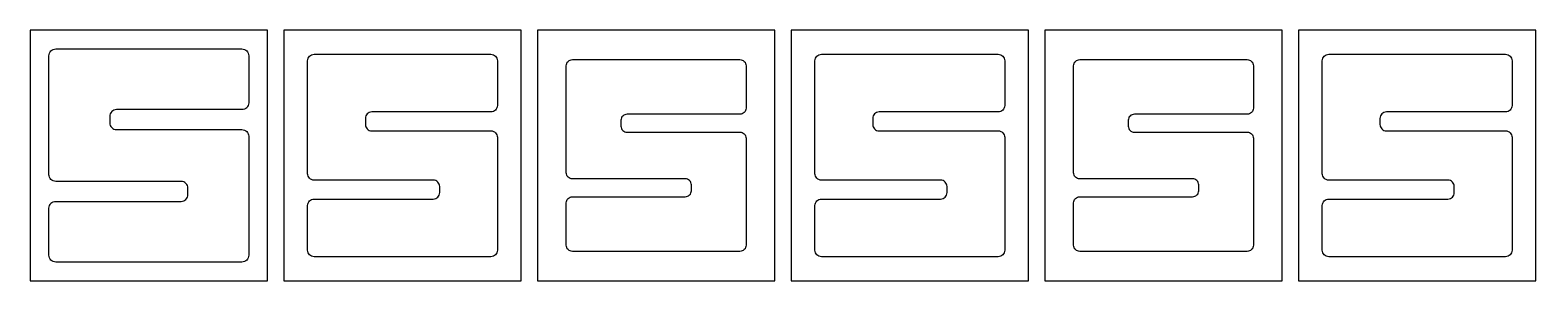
# Model space of a CAD drawing. Header units: millimetres. Extents: x 2153 to 8633, y -3554 to -2474.
import ezdxf

# ---------------------------------------------------------------- set-up
doc = ezdxf.new("R2010")
doc.units = ezdxf.units.MM
doc.layers.add('5', color=1, linetype='Continuous')

msp = doc.modelspace()

# ---------------------------------------------------------------- linework, layer by layer
for points in [[(3094.2, -2584.4), (3094.2, -2787.5, -0.414214), (3065, -2816.6), (2525.2, -2816.6, 0.414214), (2496.1, -2845.8), (2496.1, -2873.2, 0.414214), (2525.2, -2902.3), (3065, -2902.3, -0.414214), (3094.2, -2931.5), (3094.2, -3443.7, -0.414214), (3065, -3472.9), (2263.8, -3472.9, -0.414214), (2234.7, -3443.7), (2234.7, -3240.6, -0.414214), (2263.8, -3211.5), (2803.7, -3211.5, 0.414214), (2832.8, -3182.3), (2832.8, -3154.9, 0.414214), (2803.7, -3125.8), (2263.8, -3125.8, -0.414214), (2234.7, -3096.6), (2234.7, -2584.4, -0.414214), (2263.8, -2555.3), (3065, -2555.3, -0.414214)], [(4164.3, -2605.9), (4164.3, -2798.8, -0.414214), (4136.6, -2826.5), (3623.8, -2826.5, 0.414214), (3596.1, -2854.2), (3596.1, -2880.3, 0.414214), (3623.8, -2907.9), (4136.6, -2907.9, -0.414214), (4164.3, -2935.6), (4164.3, -3422.2, -0.414214), (4136.6, -3449.9), (3375.5, -3449.9, -0.414214), (3347.8, -3422.2), (3347.8, -3229.3, -0.414214), (3375.5, -3201.6), (3888.3, -3201.6, 0.414214), (3916, -3173.9), (3916, -3147.9, 0.414214), (3888.3, -3120.2), (3375.5, -3120.2, -0.414214), (3347.8, -3092.5), (3347.8, -2605.9, -0.414214), (3375.5, -2578.2), (4136.6, -2578.2, -0.414214)], [(6347.6, -2605.9), (6347.6, -2798.8, -0.414214), (6319.9, -2826.5), (5807, -2826.5, 0.414214), (5779.4, -2854.2), (5779.4, -2880.3, 0.414214), (5807, -2907.9), (6319.9, -2907.9, -0.414214), (6347.6, -2935.6), (6347.6, -3422.2, -0.414214), (6319.9, -3449.9), (5558.7, -3449.9, -0.414214), (5531.1, -3422.2), (5531.1, -3229.3, -0.414214), (5558.7, -3201.6), (6071.6, -3201.6, 0.414214), (6099.3, -3173.9), (6099.3, -3147.9, 0.414214), (6071.6, -3120.2), (5558.7, -3120.2, -0.414214), (5531.1, -3092.5), (5531.1, -2605.9, -0.414214), (5558.7, -2578.2), (6319.9, -2578.2, -0.414214)], [(8530.8, -2605.9), (8530.8, -2798.8, -0.414214), (8503.1, -2826.5), (7990.3, -2826.5, 0.414214), (7962.6, -2854.2), (7962.6, -2880.3, 0.414214), (7990.3, -2907.9), (8503.1, -2907.9, -0.414214), (8530.8, -2935.6), (8530.8, -3422.2, -0.414214), (8503.1, -3449.9), (7742, -3449.9, -0.414214), (7714.3, -3422.2), (7714.3, -3229.3, -0.414214), (7742, -3201.6), (8254.8, -3201.6, 0.414214), (8282.5, -3173.9), (8282.5, -3147.9, 0.414214), (8254.8, -3120.2), (7742, -3120.2, -0.414214), (7714.3, -3092.5), (7714.3, -2605.9, -0.414214), (7742, -2578.2), (8503.1, -2578.2, -0.414214)], [(5234.5, -2627.3), (5234.5, -2810.2, -0.414214), (5208.2, -2836.4), (4722.4, -2836.4, 0.414214), (4696.2, -2862.6), (4696.2, -2887.3, 0.414214), (4722.4, -2913.5), (5208.2, -2913.5, -0.414214), (5234.5, -2939.7), (5234.5, -3400.8, -0.414214), (5208.2, -3427), (4487.1, -3427, -0.414214), (4460.9, -3400.8), (4460.9, -3217.9, -0.414214), (4487.1, -3191.7), (4973, -3191.7, 0.414214), (4999.2, -3165.5), (4999.2, -3140.8, 0.414214), (4973, -3114.6), (4487.1, -3114.6, -0.414214), (4460.9, -3088.4), (4460.9, -2627.3, -0.414214), (4487.1, -2601.1), (5208.2, -2601.1, -0.414214)], [(7417.7, -2627.3), (7417.7, -2810.2, -0.414214), (7391.5, -2836.4), (6905.6, -2836.4, 0.414214), (6879.4, -2862.6), (6879.4, -2887.3, 0.414214), (6905.6, -2913.5), (7391.5, -2913.5, -0.414214), (7417.7, -2939.7), (7417.7, -3400.8, -0.414214), (7391.5, -3427), (6670.4, -3427, -0.414214), (6644.2, -3400.8), (6644.2, -3217.9, -0.414214), (6670.4, -3191.7), (7156.2, -3191.7, 0.414214), (7182.5, -3165.5), (7182.5, -3140.8, 0.414214), (7156.2, -3114.6), (6670.4, -3114.6, -0.414214), (6644.2, -3088.4), (6644.2, -2627.3, -0.414214), (6670.4, -2601.1), (7391.5, -2601.1, -0.414214)]]:
    msp.add_lwpolyline(points, format="xyb", close=True)
at = {"layer": '5'}
for points in [[(3175.4, -2474.1), (2153.5, -2474.1), (2153.5, -3554.1), (3175.4, -3554.1)], [(4267, -2474.1), (3245.1, -2474.1), (3245.1, -3554.1), (4267, -3554.1)], [(5358.6, -2474.1), (4336.8, -2474.1), (4336.8, -3554.1), (5358.6, -3554.1)], [(6450.2, -2474.1), (5428.4, -2474.1), (5428.4, -3554.1), (6450.2, -3554.1)], [(7541.9, -2474.1), (6520, -2474.1), (6520, -3554.1), (7541.9, -3554.1)], [(8633.5, -2474.1), (7611.6, -2474.1), (7611.6, -3554.1), (8633.5, -3554.1)]]:
    msp.add_lwpolyline(points, close=True, dxfattribs=at)

doc.saveas('drawing.dxf')
